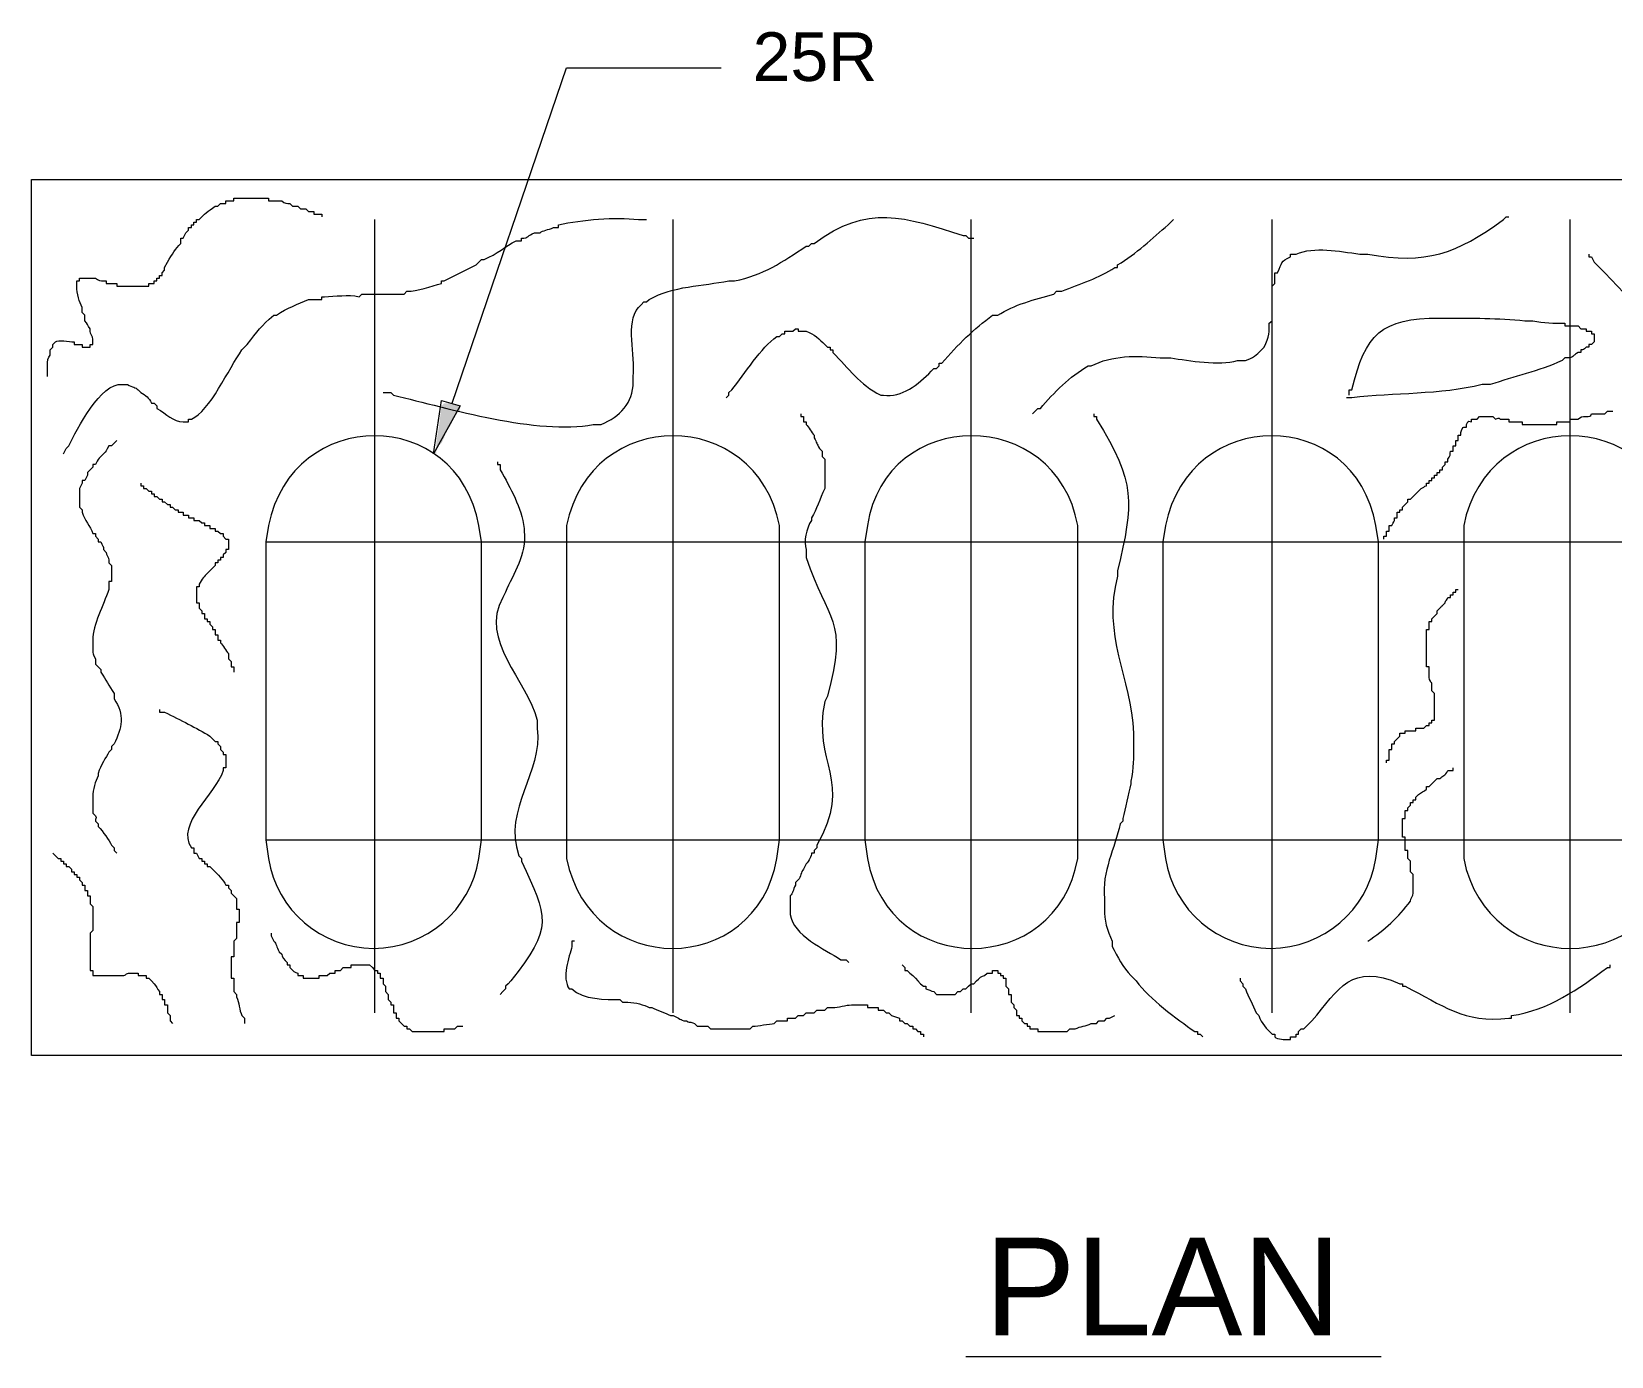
# Model space of a CAD drawing. Header units: millimetres. Extents: x -3009 to 55097, y -2803 to 5841.
# Drawn here: x 9544.9 to 9715.4, y 3227.8 to 3370.8 of the extents above; entities that cross this region are included whole.
import ezdxf

# ---------------------------------------------------------------- set-up
doc = ezdxf.new("R2010")
doc.units = ezdxf.units.MM
for name, color, linetype in [('PDF2_Geometry', 7, 'Continuous'), ('PDF2_Solid Fills', 7, 'Continuous'), ('PDF2_Text', 7, 'Continuous')]:
    doc.layers.add(name, color=color, linetype=linetype)
doc.styles.add('PDF F1', font='arial.ttf')

msp = doc.modelspace()

# ---------------------------------------------------------------- hatches: boundary and pattern name
at = {"layer": 'PDF2_Solid Fills', "transparency": 33554559}
h = msp.add_hatch(color=256, dxfattribs=at)
h.paths.add_polyline_path([(9590.58, 3329.53), (9591.16, 3329.81), (9591.16, 3330.46), (9590.3, 3330.68), (9589.43, 3330.68), (9589.15, 3330.39), (9588.86, 3328.09), (9588.57, 3326.37), (9588.57, 3325.5), (9588.86, 3326.08), (9589.15, 3326.37), (9589.43, 3326.94), (9589.72, 3327.8), (9590.01, 3328.09), (9590.3, 3328.67)])
h.paths.add_polyline_path([(9588.57, 3325.22), (9588.57, 3325.5), (9588.29, 3325.5)])

# ---------------------------------------------------------------- linework, layer by layer
at = {"layer": 'PDF2_Geometry', "lineweight": 13}
for points in [[(9590.3, 3330.68), (9602.65, 3366.88), (9619.32, 3366.88)], [(9564.72, 3351.94), (9565.01, 3351.94), (9565.3, 3352.23), (9565.58, 3352.23), (9565.87, 3352.23), (9565.87, 3352.52), (9566.16, 3352.52), (9566.45, 3352.52), (9566.73, 3352.52), (9566.73, 3352.8), (9567.02, 3352.8), (9567.31, 3352.8), (9567.6, 3352.8), (9567.88, 3352.8)], [(9568.75, 3352.8), (9569.03, 3352.8)], [(9569.89, 3352.8), (9570.18, 3352.8), (9570.47, 3352.8), (9570.47, 3352.52), (9570.76, 3352.52)], [(9571.62, 3352.52), (9571.91, 3352.52)], [(9572.77, 3352.23), (9573.06, 3351.94), (9573.34, 3351.94), (9573.63, 3351.94), (9573.92, 3351.65), (9574.21, 3351.65), (9574.49, 3351.65), (9574.78, 3351.37), (9575.07, 3351.37), (9575.35, 3351.37), (9575.35, 3351.08), (9575.64, 3351.08), (9575.93, 3351.08), (9576.22, 3351.08), (9576.22, 3350.79)], [(9560.99, 3347.92), (9560.99, 3348.49), (9561.27, 3348.49), (9561.56, 3349.07), (9561.85, 3349.35), (9561.85, 3349.64), (9562.14, 3349.64), (9562.14, 3349.93), (9562.42, 3349.93), (9562.42, 3350.22), (9562.71, 3350.22), (9562.71, 3350.5), (9563, 3350.5)], [(9581.96, 3264.87), (9581.96, 3315.73), (9581.96, 3350.5)], [(9601.22, 3349.64), (9601.5, 3349.64), (9601.79, 3349.64), (9601.79, 3349.93)], [(9610.41, 3350.5), (9611.27, 3350.5)], [(9614.15, 3264.87), (9614.15, 3315.73), (9614.15, 3350.5)], [(9646.33, 3264.87), (9646.33, 3315.73), (9646.33, 3350.5)], [(9667.59, 3349.93), (9668.17, 3350.5)], [(9678.8, 3264.87), (9678.8, 3315.73), (9678.8, 3350.5)], [(9703.8, 3350.5), (9704.09, 3350.79), (9704.37, 3350.79)], [(9710.98, 3264.87), (9710.98, 3315.73), (9710.98, 3350.5)], [(9597.19, 3348.2), (9597.77, 3348.2), (9597.77, 3348.49)], [(9599.2, 3349.07), (9599.49, 3349.07), (9599.78, 3349.07)], [(9628.51, 3347.63), (9628.8, 3347.63), (9629.09, 3347.92), (9629.38, 3347.92)], [(9645.47, 3348.78), (9645.76, 3348.78), (9646.04, 3348.49), (9646.62, 3348.49)], [(9589.15, 3343.61), (9589.15, 3343.89), (9589.43, 3343.89), (9592.88, 3345.62), (9593.17, 3345.91), (9593.46, 3346.19), (9593.74, 3346.19)], [(9680.81, 3346.48), (9680.81, 3346.77), (9681.1, 3346.77), (9681.39, 3346.77)], [(9688.28, 3346.77), (9688.57, 3346.77), (9688.86, 3346.77), (9689.15, 3346.77)], [(9713, 3346.77), (9713, 3346.48), (9713.28, 3346.48), (9713.57, 3345.91)], [(9556.96, 3343.32), (9557.25, 3343.32), (9557.54, 3343.32), (9557.54, 3343.61), (9557.83, 3343.61), (9558.11, 3343.61), (9558.11, 3343.89), (9558.4, 3343.89), (9558.4, 3344.18), (9558.69, 3344.18), (9558.69, 3344.47), (9558.98, 3344.47), (9558.98, 3344.76), (9559.26, 3345.04), (9559.26, 3345.33), (9559.55, 3345.91)], [(9661.85, 3345.33), (9662.13, 3345.33), (9662.13, 3345.62)], [(9678.51, 3339.3), (9678.8, 3339.58), (9678.8, 3340.45), (9678.8, 3340.73), (9678.8, 3341.6), (9678.8, 3341.88), (9678.8, 3342.46), (9678.8, 3342.75), (9678.8, 3343.32), (9679.09, 3343.61), (9679.09, 3343.89), (9679.09, 3344.18), (9679.09, 3344.47), (9679.09, 3344.76), (9679.38, 3344.76)], [(9549.78, 3343.32), (9549.78, 3343.61), (9549.78, 3343.89), (9550.07, 3343.89), (9550.07, 3344.18), (9550.35, 3344.18), (9551.22, 3344.18), (9551.5, 3344.18), (9551.79, 3344.18)], [(9552.65, 3343.89), (9552.94, 3343.89), (9552.94, 3343.61)], [(9554.09, 3343.61), (9554.09, 3343.32), (9554.38, 3343.32), (9554.67, 3343.32)], [(9555.81, 3343.32), (9556.1, 3343.32)], [(9584.55, 3342.46), (9584.84, 3342.46), (9585.12, 3342.46), (9585.41, 3342.75)], [(9620.18, 3343.89), (9620.47, 3343.89), (9620.76, 3343.89)], [(9655.24, 3342.46), (9655.53, 3342.75), (9655.81, 3342.75), (9656.1, 3342.75)], [(9550.64, 3339.58), (9550.64, 3339.87), (9550.64, 3340.16), (9550.35, 3340.45), (9550.35, 3341.02)], [(9574.78, 3341.88), (9575.07, 3341.88), (9575.35, 3341.88), (9575.64, 3341.88), (9575.93, 3341.88), (9576.22, 3341.88), (9576.22, 3342.17), (9576.5, 3342.17)], [(9580.24, 3342.17), (9580.53, 3342.46), (9580.81, 3342.46)], [(9610.41, 3341.02), (9610.7, 3341.31), (9610.99, 3341.6), (9611.27, 3341.6), (9611.56, 3341.88)], [(9571.04, 3340.16), (9571.33, 3340.16)], [(9648.63, 3340.16), (9648.92, 3340.16), (9649.2, 3340.16)], [(9696.9, 3339.87), (9697.48, 3339.87)], [(9706.1, 3339.58), (9706.39, 3339.58), (9706.67, 3339.58), (9706.96, 3339.58)], [(9710.41, 3339.3), (9710.41, 3339.01), (9710.7, 3339.01), (9710.98, 3339.01), (9711.27, 3339.01), (9711.56, 3339.01), (9711.85, 3339.01), (9712.13, 3338.72), (9712.42, 3338.72), (9712.71, 3338.72), (9712.71, 3338.44), (9713, 3338.44), (9713.28, 3338.44), (9713.28, 3338.15), (9713.57, 3338.15), (9713.57, 3337.86)], [(9549.49, 3337.29), (9549.49, 3337), (9549.78, 3337), (9550.07, 3337), (9550.35, 3337), (9550.35, 3336.71), (9550.64, 3336.71), (9550.93, 3336.71), (9551.22, 3336.71), (9551.22, 3337), (9551.5, 3337), (9551.5, 3337.29), (9551.5, 3337.57)], [(9551.22, 3338.44), (9551.22, 3338.72)], [(9625.35, 3337.86), (9625.64, 3337.86), (9625.93, 3338.15), (9626.22, 3338.15), (9626.22, 3338.44), (9626.5, 3338.44), (9626.79, 3338.44), (9627.08, 3338.44), (9627.36, 3338.72), (9627.65, 3338.72), (9627.65, 3338.44), (9628.23, 3338.44), (9628.51, 3338.44)], [(9713.57, 3337.57), (9713.57, 3337.29), (9713.28, 3337), (9713, 3337), (9713, 3336.71), (9712.71, 3336.71)], [(9546.91, 3335.85), (9546.91, 3336.42), (9547.19, 3336.71), (9547.19, 3337), (9547.48, 3337.29)], [(9567.6, 3336.42), (9568.17, 3337)], [(9630.53, 3337), (9630.81, 3336.71), (9631.1, 3336.71), (9631.1, 3336.42), (9631.39, 3336.42), (9631.39, 3336.14)], [(9677.65, 3336.42), (9677.94, 3336.71)], [(9712.13, 3336.42), (9712.13, 3336.14), (9711.85, 3336.14)], [(9546.62, 3333.55), (9546.62, 3334.12), (9546.62, 3334.7)], [(9642.02, 3334.12), (9642.31, 3334.41), (9642.59, 3334.41), (9642.88, 3334.7), (9642.88, 3334.99), (9643.17, 3334.99)], [(9658.97, 3334.7), (9659.26, 3334.7)], [(9666.73, 3335.56), (9667.02, 3335.56), (9667.31, 3335.56), (9667.88, 3335.56)], [(9675.06, 3335.27), (9675.35, 3335.27), (9675.64, 3335.27), (9675.93, 3335.27)], [(9710.98, 3335.56), (9710.7, 3335.56), (9710.41, 3335.56), (9710.12, 3335.27)], [(9554.67, 3332.69), (9554.95, 3332.69), (9555.24, 3332.69)], [(9609.84, 3332.98), (9609.84, 3333.26), (9609.84, 3333.55)], [(9702.36, 3332.69), (9702.08, 3332.69), (9701.79, 3332.69), (9701.5, 3332.69)], [(9556.39, 3332.11), (9556.68, 3331.83)], [(9582.83, 3331.83), (9583.11, 3331.83), (9583.69, 3331.83), (9583.97, 3331.54)], [(9619.89, 3331.25), (9620.18, 3331.54), (9620.18, 3331.83), (9620.47, 3332.11)], [(9636.56, 3331.54), (9636.85, 3331.54)], [(9687.42, 3331.25), (9686.85, 3331.25)], [(9687.13, 3331.54), (9687.13, 3331.83), (9687.13, 3332.11), (9687.42, 3332.11)], [(9557.83, 3330.68), (9558.11, 3330.68), (9558.4, 3330.39), (9558.4, 3330.1)], [(9627.94, 3329.53), (9627.94, 3329.24), (9628.23, 3329.24), (9628.23, 3328.95), (9628.23, 3328.67), (9628.51, 3328.67), (9628.51, 3328.38)], [(9652.94, 3329.53), (9653.23, 3329.81), (9653.51, 3330.1), (9653.8, 3330.1)], [(9659.55, 3329.53), (9659.55, 3329.24), (9659.84, 3329.24), (9659.84, 3328.95)], [(9700.35, 3328.67), (9700.35, 3328.95), (9700.64, 3328.95), (9700.93, 3328.95), (9701.21, 3329.24), (9701.5, 3329.24), (9702.08, 3329.24), (9702.65, 3329.24), (9702.94, 3328.95)], [(9712.42, 3329.24), (9712.71, 3329.24)], [(9713.28, 3329.53), (9713.57, 3329.53), (9713.86, 3329.53), (9714.14, 3329.53), (9714.43, 3329.53), (9714.72, 3329.53), (9715.01, 3329.81), (9715.29, 3329.81), (9715.58, 3329.81)], [(9561.27, 3328.67), (9561.56, 3328.67), (9561.85, 3328.67), (9561.85, 3328.95), (9562.14, 3328.95)], [(9605.53, 3328.38), (9605.81, 3328.38), (9606.39, 3328.38)], [(9698.05, 3325.5), (9698.34, 3325.5), (9698.34, 3325.79), (9698.34, 3326.08), (9698.63, 3326.08), (9698.63, 3326.37), (9698.63, 3326.65), (9698.91, 3326.65), (9698.91, 3326.94), (9698.91, 3327.23), (9699.2, 3327.23), (9699.2, 3327.52)], [(9699.49, 3328.09), (9699.78, 3328.09), (9699.78, 3328.38)], [(9703.51, 3328.95), (9703.8, 3328.95), (9704.09, 3328.95), (9704.37, 3328.95), (9704.37, 3328.67), (9704.66, 3328.67), (9704.95, 3328.67), (9705.24, 3328.67), (9705.52, 3328.67), (9705.81, 3328.67), (9705.81, 3328.38), (9706.39, 3328.38), (9706.96, 3328.38), (9707.25, 3328.38)], [(9708.11, 3328.38), (9708.97, 3328.38), (9709.55, 3328.38), (9709.55, 3328.67), (9709.83, 3328.67), (9710.41, 3328.67), (9710.7, 3328.67), (9710.98, 3328.67), (9710.98, 3328.95), (9711.27, 3328.95), (9711.56, 3328.95), (9711.85, 3328.95)], [(9548.34, 3325.22), (9548.63, 3325.79), (9548.92, 3326.08)], [(9554.09, 3326.65), (9553.52, 3326.08), (9553.23, 3326.08)], [(9629.38, 3327.23), (9629.38, 3326.94)], [(9629.95, 3325.79), (9630.24, 3325.5), (9630.24, 3325.22), (9630.24, 3324.93), (9630.53, 3324.64), (9630.53, 3324.35), (9630.53, 3324.07), (9630.53, 3323.78), (9630.53, 3323.49)], [(9551.79, 3324.07), (9551.5, 3324.07), (9551.5, 3323.78), (9551.22, 3323.49), (9550.93, 3323.21), (9550.93, 3322.92), (9550.64, 3322.34), (9550.35, 3322.34), (9550.35, 3322.06), (9550.07, 3321.48), (9550.07, 3321.19), (9550.07, 3320.91)], [(9552.65, 3325.22), (9552.37, 3324.93)], [(9595.18, 3324.35), (9595.18, 3324.07), (9595.47, 3324.07), (9595.47, 3323.78), (9595.47, 3323.49)], [(9695.47, 3321.77), (9695.47, 3322.06), (9695.75, 3322.06), (9695.75, 3322.34), (9696.04, 3322.34), (9696.04, 3322.63), (9696.33, 3322.63), (9696.33, 3322.92), (9696.62, 3322.92), (9696.62, 3323.21), (9696.9, 3323.21), (9696.9, 3323.49), (9697.19, 3323.49), (9697.19, 3323.78), (9697.48, 3324.07), (9697.48, 3324.35), (9697.77, 3324.35), (9697.77, 3324.64)], [(9630.53, 3322.34), (9630.53, 3322.06), (9630.53, 3321.77), (9630.53, 3321.48)], [(9556.68, 3322.06), (9556.68, 3321.77), (9556.96, 3321.77), (9556.96, 3321.48), (9557.25, 3321.48), (9557.54, 3321.19), (9557.83, 3321.19), (9557.83, 3320.91), (9558.11, 3320.91), (9558.11, 3320.62), (9558.4, 3320.62), (9558.69, 3320.33), (9558.98, 3320.33), (9558.98, 3320.04), (9559.26, 3320.04), (9559.55, 3319.76), (9559.84, 3319.76), (9559.84, 3319.47), (9560.12, 3319.47), (9560.41, 3319.18), (9560.7, 3319.18), (9560.7, 3318.9), (9560.99, 3318.9), (9561.27, 3318.9), (9561.27, 3318.61), (9561.56, 3318.61), (9561.85, 3318.61), (9561.85, 3318.32), (9562.14, 3318.32), (9562.42, 3318.32), (9562.42, 3318.03), (9562.71, 3318.03), (9563, 3318.03), (9563.29, 3317.75), (9563.57, 3317.75), (9563.57, 3317.46), (9563.86, 3317.46), (9564.15, 3317.46), (9564.15, 3317.17), (9564.44, 3317.17), (9564.72, 3317.17), (9564.72, 3316.88), (9565.01, 3316.88), (9565.3, 3316.6), (9565.58, 3316.6), (9565.58, 3316.31), (9565.87, 3316.02), (9566.16, 3316.02), (9566.16, 3315.73), (9566.16, 3315.45), (9566.16, 3315.16), (9566.16, 3314.87), (9565.87, 3314.87), (9565.87, 3314.58), (9565.58, 3314.3), (9565.58, 3314.01), (9565.3, 3314.01), (9565.3, 3313.72), (9565.01, 3313.72), (9565.01, 3313.44), (9564.72, 3313.44), (9564.72, 3313.15), (9564.44, 3312.86), (9564.15, 3312.57), (9563.86, 3312.29)], [(9692.02, 3318.03), (9692.02, 3318.32), (9692.31, 3318.32), (9692.31, 3318.61), (9692.31, 3318.9), (9692.59, 3318.9), (9692.59, 3319.18), (9692.88, 3319.18), (9692.88, 3319.47), (9693.17, 3319.76), (9693.46, 3320.04), (9693.46, 3320.33), (9693.74, 3320.33), (9694.03, 3320.62), (9694.32, 3320.91), (9694.6, 3321.19), (9694.89, 3321.48)], [(9550.07, 3320.33), (9550.07, 3319.76), (9550.07, 3319.47), (9550.35, 3319.18), (9550.35, 3318.9)], [(9598.06, 3317.17), (9598.06, 3316.88)], [(9602.65, 3317.46), (9602.65, 3315.73), (9602.65, 3283.55), (9602.65, 3281.54)], [(9625.35, 3281.54), (9625.64, 3283.55), (9625.64, 3315.73), (9625.64, 3317.46)], [(9629.09, 3318.32), (9629.09, 3318.03)], [(9635.12, 3317.46), (9634.84, 3315.73), (9634.84, 3283.55), (9635.12, 3281.54)], [(9657.82, 3281.54), (9657.82, 3283.55), (9657.82, 3315.73), (9657.82, 3317.46)], [(9690.87, 3316.02), (9690.87, 3316.31), (9691.16, 3316.31), (9691.16, 3316.6), (9691.16, 3316.88), (9691.44, 3316.88), (9691.44, 3317.17), (9691.44, 3317.46), (9691.73, 3317.46)], [(9699.49, 3317.46), (9699.49, 3315.73), (9699.49, 3283.55), (9699.49, 3281.54)], [(9551.5, 3316.6), (9551.79, 3316.6), (9551.79, 3316.31), (9552.08, 3316.02), (9552.08, 3315.73), (9552.37, 3315.73)], [(9570.18, 3315.73), (9780.24, 3315.73)], [(9552.65, 3314.87), (9552.94, 3314.58)], [(9553.23, 3313.72), (9553.23, 3313.44), (9553.52, 3313.15), (9553.52, 3312.86), (9553.52, 3312), (9553.52, 3311.42), (9553.23, 3311.42), (9553.23, 3311.14), (9553.23, 3310.85), (9553.23, 3310.56)], [(9628.51, 3314.87), (9628.51, 3314.58), (9628.51, 3314.3), (9628.51, 3314.01)], [(9662.13, 3312.57), (9662.13, 3312.29), (9662.13, 3312)], [(9563, 3311.14), (9563, 3310.85), (9562.71, 3310.85), (9562.71, 3310.56), (9562.71, 3310.27), (9562.71, 3309.99), (9562.71, 3309.41), (9562.71, 3309.13), (9563, 3309.13), (9563, 3308.84), (9563, 3308.55), (9563.29, 3308.26), (9563.29, 3307.98), (9563.57, 3307.98), (9563.57, 3307.69), (9563.57, 3307.4), (9563.86, 3307.4), (9563.86, 3307.11), (9564.15, 3307.11), (9564.15, 3306.83), (9564.44, 3306.54), (9564.44, 3306.25), (9564.72, 3306.25), (9564.72, 3305.96), (9564.72, 3305.68), (9565.01, 3305.68), (9565.01, 3305.39), (9565.01, 3305.1), (9565.3, 3305.1), (9565.3, 3304.82)], [(9596.04, 3310.27), (9595.76, 3309.7)], [(9697.77, 3309.7), (9698.05, 3309.7), (9698.05, 3309.99), (9698.34, 3309.99), (9698.34, 3310.27), (9698.63, 3310.27), (9698.63, 3310.56), (9698.91, 3310.56)], [(9695.47, 3305.39), (9695.47, 3305.68), (9695.47, 3305.96), (9695.47, 3306.25), (9695.75, 3306.25), (9695.75, 3306.54), (9695.75, 3306.83), (9695.75, 3307.11), (9696.04, 3307.11), (9696.04, 3307.4), (9696.33, 3307.69), (9696.62, 3307.98), (9696.62, 3308.26), (9696.9, 3308.55)], [(9697.19, 3308.84), (9697.48, 3309.13)], [(9551.5, 3305.1), (9551.5, 3304.82), (9551.5, 3304.24), (9551.5, 3303.95)], [(9566.16, 3303.67), (9566.16, 3303.38), (9566.16, 3303.09), (9566.45, 3302.8), (9566.45, 3302.52), (9566.45, 3302.23), (9566.73, 3302.23), (9566.73, 3301.94), (9566.73, 3301.65)], [(9695.47, 3303.95), (9695.47, 3304.82)], [(9551.79, 3303.09), (9551.79, 3302.8), (9551.79, 3302.52), (9552.08, 3302.23), (9552.37, 3301.94), (9552.37, 3301.65)], [(9695.47, 3302.8), (9695.47, 3303.09)], [(9695.75, 3301.94), (9695.75, 3302.23), (9695.47, 3302.23)], [(9695.75, 3301.08), (9695.75, 3301.37)], [(9696.33, 3299.07), (9696.33, 3299.36), (9696.04, 3299.64), (9696.04, 3299.93), (9696.04, 3300.22), (9696.04, 3300.5)], [(9553.8, 3299.36), (9553.8, 3298.78)], [(9630.81, 3299.07), (9630.53, 3298.49)], [(9692.59, 3294.76), (9692.59, 3295.05), (9692.88, 3295.05), (9693.17, 3295.05), (9693.17, 3295.33), (9693.46, 3295.33), (9693.74, 3295.33), (9694.03, 3295.33), (9694.32, 3295.33), (9694.32, 3295.62), (9694.6, 3295.62), (9694.89, 3295.62), (9695.18, 3295.62), (9695.47, 3295.91), (9695.75, 3295.91), (9695.75, 3296.19), (9696.04, 3296.19), (9696.04, 3296.48), (9696.33, 3296.48), (9696.33, 3296.77), (9696.33, 3297.06), (9696.33, 3297.63), (9696.33, 3297.92), (9696.33, 3298.49)], [(9558.69, 3297.63), (9558.69, 3297.34), (9558.98, 3297.34), (9559.26, 3297.34)], [(9599.49, 3296.48), (9599.49, 3296.19), (9599.49, 3295.91), (9599.49, 3295.62)], [(9663.86, 3295.05), (9663.86, 3294.76), (9663.86, 3293.61)], [(9553.8, 3293.9), (9553.52, 3293.61), (9553.52, 3293.32), (9553.23, 3293.03)], [(9564.15, 3294.76), (9564.44, 3294.47), (9564.72, 3294.18), (9565.01, 3294.18), (9565.01, 3293.9), (9565.3, 3293.61), (9565.3, 3293.32), (9565.58, 3293.03), (9565.58, 3292.75), (9565.87, 3292.75), (9565.87, 3292.46), (9565.87, 3291.6), (9565.87, 3291.31), (9565.58, 3291.31), (9565.58, 3291.02)], [(9691.16, 3291.88), (9691.16, 3292.17), (9691.44, 3292.17), (9691.44, 3292.46), (9691.44, 3292.75), (9691.44, 3293.03), (9691.44, 3293.32), (9691.73, 3293.32), (9691.73, 3293.61), (9691.73, 3293.9), (9692.02, 3293.9), (9692.02, 3294.18), (9692.31, 3294.47)], [(9552.08, 3290.73), (9552.08, 3290.45)], [(9663.57, 3289.87), (9663.57, 3289.59)], [(9696.62, 3290.16), (9696.9, 3290.16)], [(9697.77, 3291.02), (9698.05, 3291.02), (9698.34, 3291.02), (9698.34, 3291.31)], [(9551.5, 3288.15), (9551.5, 3287.86), (9551.5, 3287.57), (9551.5, 3287), (9551.5, 3286.71), (9551.5, 3286.42)], [(9692.88, 3284.7), (9692.88, 3285.56), (9692.88, 3285.85), (9693.17, 3285.85), (9693.17, 3286.14), (9693.17, 3286.42), (9693.17, 3286.71), (9693.46, 3286.71), (9693.46, 3287), (9693.74, 3287.29), (9693.74, 3287.57), (9694.03, 3287.57), (9694.03, 3287.86), (9694.32, 3287.86), (9694.32, 3288.15), (9694.6, 3288.44)], [(9695.47, 3289.01), (9695.47, 3289.3), (9695.75, 3289.3)], [(9551.79, 3285.56), (9552.08, 3285.28), (9552.08, 3284.99)], [(9662.71, 3285.85), (9662.71, 3285.56), (9662.42, 3285.28)], [(9553.52, 3282.98), (9553.8, 3282.69), (9553.8, 3282.4), (9554.09, 3282.11)], [(9570.18, 3283.55), (9780.24, 3283.55)], [(9629.66, 3282.98), (9629.66, 3282.69), (9629.38, 3282.4), (9629.38, 3282.11), (9629.09, 3282.11)], [(9694.03, 3278.95), (9694.03, 3279.53), (9694.03, 3279.82), (9693.74, 3280.1), (9693.74, 3280.39), (9693.74, 3280.68), (9693.74, 3280.97), (9693.74, 3281.25), (9693.46, 3281.54), (9693.46, 3281.83), (9693.46, 3282.11), (9693.46, 3282.4), (9693.17, 3282.4), (9693.17, 3282.69), (9693.17, 3282.98), (9693.17, 3283.26), (9693.17, 3283.84), (9692.88, 3283.84)], [(9547.19, 3282.11), (9547.77, 3281.54), (9548.06, 3281.54), (9548.06, 3281.25), (9548.34, 3281.25), (9548.34, 3280.97), (9548.63, 3280.97), (9548.63, 3280.68), (9548.92, 3280.68), (9549.21, 3280.39), (9549.21, 3280.1), (9549.49, 3280.1), (9549.49, 3279.82), (9549.78, 3279.82), (9549.78, 3279.53), (9550.07, 3279.53), (9550.07, 3279.24), (9550.35, 3278.95), (9550.35, 3278.67), (9550.64, 3278.67), (9550.64, 3278.38), (9550.64, 3278.09), (9550.93, 3278.09), (9550.93, 3277.8), (9550.93, 3277.52), (9551.22, 3277.52), (9551.22, 3277.23), (9551.22, 3276.94), (9551.22, 3276.65), (9551.5, 3276.37), (9551.5, 3275.79), (9551.5, 3274.64), (9551.5, 3274.36), (9551.5, 3273.78), (9551.22, 3273.49), (9551.22, 3272.92), (9551.22, 3272.34), (9551.22, 3272.06), (9551.22, 3271.77), (9551.22, 3271.48), (9551.22, 3270.33), (9551.22, 3270.05), (9551.22, 3269.76), (9551.22, 3269.47), (9551.5, 3269.47), (9551.5, 3269.18), (9551.5, 3268.9), (9551.79, 3268.9), (9552.08, 3268.9), (9552.37, 3268.9), (9552.94, 3268.9), (9553.52, 3268.9), (9553.8, 3268.9), (9554.38, 3268.9), (9554.67, 3268.9)], [(9562.14, 3282.69), (9562.42, 3282.69), (9562.42, 3282.4), (9562.42, 3282.11), (9562.71, 3282.11), (9563, 3281.54), (9563.29, 3281.54), (9563.29, 3281.25), (9563.57, 3281.25), (9563.57, 3280.97), (9563.86, 3280.97), (9563.86, 3280.68), (9564.15, 3280.68), (9564.44, 3280.39)], [(9597.48, 3281.83), (9597.77, 3281.54), (9597.77, 3281.25)], [(9628.51, 3280.97), (9628.23, 3280.39)], [(9565.87, 3278.67), (9566.16, 3278.67), (9566.16, 3278.38), (9566.45, 3278.09), (9566.45, 3277.8), (9567.02, 3277.23), (9567.02, 3276.94), (9567.02, 3276.65), (9567.02, 3276.37), (9567.02, 3276.08), (9567.31, 3276.08), (9567.31, 3274.64), (9567.02, 3274.64), (9567.02, 3274.07), (9567.02, 3273.78), (9567.02, 3273.49), (9567.02, 3273.21), (9567.02, 3272.92), (9566.73, 3272.63), (9566.73, 3272.34), (9566.73, 3272.06), (9566.73, 3271.77), (9566.73, 3271.48), (9566.73, 3270.91), (9566.45, 3270.91), (9566.45, 3270.33), (9566.45, 3270.05), (9566.45, 3269.76), (9566.45, 3269.47), (9566.45, 3268.61), (9566.73, 3268.61), (9566.73, 3268.32), (9566.73, 3268.03), (9566.73, 3267.75), (9566.73, 3267.46), (9566.73, 3267.17), (9567.02, 3266.88), (9567.02, 3266.6)], [(9627.65, 3279.24), (9627.36, 3278.95), (9627.36, 3278.67)], [(9694.03, 3277.8), (9694.03, 3278.09)], [(9626.79, 3277.52), (9626.79, 3277.23), (9626.79, 3276.94), (9626.79, 3276.65), (9626.79, 3276.37), (9626.79, 3275.51)], [(9660.7, 3277.23), (9660.7, 3276.37), (9660.7, 3276.08)], [(9570.76, 3273.49), (9570.76, 3273.21), (9571.04, 3272.63)], [(9571.62, 3271.48), (9571.91, 3271.2)], [(9603.51, 3272.63), (9603.23, 3272.63), (9603.23, 3272.34), (9603.23, 3272.06)], [(9661.56, 3272.63), (9661.56, 3272.34), (9661.56, 3272.06)], [(9572.48, 3270.33), (9572.48, 3270.05), (9572.77, 3270.05), (9572.77, 3269.76)], [(9573.63, 3269.18), (9573.63, 3268.9), (9573.92, 3268.9), (9574.21, 3268.9), (9574.21, 3268.61), (9574.49, 3268.61), (9575.64, 3268.61), (9575.93, 3268.61), (9575.93, 3268.9), (9576.22, 3268.9), (9576.5, 3268.9), (9576.79, 3268.9), (9577.08, 3269.18), (9577.37, 3269.18), (9577.65, 3269.18), (9577.65, 3269.47), (9577.94, 3269.47), (9578.23, 3269.47), (9578.52, 3269.76), (9578.8, 3269.76), (9579.09, 3269.76), (9579.38, 3269.76), (9579.38, 3270.05), (9579.66, 3270.05), (9579.95, 3270.05), (9580.24, 3270.05), (9581.1, 3270.05), (9581.39, 3270.05), (9581.68, 3269.76), (9581.96, 3269.47), (9582.25, 3269.47), (9582.25, 3269.18), (9582.54, 3269.18), (9582.54, 3268.9), (9582.54, 3268.61), (9582.83, 3268.61), (9582.83, 3268.32), (9582.83, 3268.03), (9583.11, 3267.75), (9583.11, 3267.46), (9583.11, 3267.17), (9583.4, 3266.88), (9583.4, 3266.6), (9583.4, 3266.31), (9583.69, 3266.02), (9583.69, 3265.74), (9583.97, 3265.74), (9583.97, 3265.45), (9583.97, 3265.16), (9583.97, 3264.87), (9584.26, 3264.87), (9584.26, 3264.59), (9584.26, 3264.3), (9584.55, 3264.3), (9584.55, 3264.01), (9584.84, 3263.72), (9585.12, 3263.44), (9585.41, 3263.44), (9585.41, 3263.15), (9585.7, 3263.15), (9585.99, 3262.86), (9586.27, 3262.86), (9586.56, 3262.86), (9588.29, 3262.86), (9588.57, 3262.86), (9588.86, 3262.86), (9589.15, 3262.86), (9589.43, 3262.86), (9589.43, 3263.15), (9589.72, 3263.15), (9590.01, 3263.15), (9590.3, 3263.15), (9590.58, 3263.15), (9590.87, 3263.44), (9591.16, 3263.44), (9591.45, 3263.44)], [(9632.25, 3270.62), (9632.54, 3270.62), (9632.82, 3270.62), (9633.11, 3270.33)], [(9638.86, 3270.05), (9639.15, 3269.76), (9639.15, 3269.47), (9639.43, 3269.47), (9639.72, 3269.18), (9640.01, 3268.9), (9640.3, 3268.61), (9640.58, 3268.32), (9640.87, 3268.03), (9641.16, 3267.75), (9641.44, 3267.75), (9641.44, 3267.46)], [(9647.77, 3268.9), (9648.05, 3269.18), (9648.34, 3269.18), (9648.63, 3269.18), (9648.63, 3269.47), (9649.2, 3269.47), (9649.2, 3269.18), (9649.49, 3269.18), (9649.49, 3268.9), (9649.78, 3268.9), (9649.78, 3268.61), (9650.07, 3268.61), (9650.07, 3268.32), (9650.07, 3268.03), (9650.07, 3267.75), (9650.35, 3267.46), (9650.35, 3267.17), (9650.35, 3266.88), (9650.64, 3266.88), (9650.64, 3266.6), (9650.64, 3266.31), (9650.64, 3266.02), (9650.93, 3265.74), (9650.93, 3265.45), (9651.21, 3265.16), (9651.21, 3264.87), (9651.21, 3264.59), (9651.5, 3264.59), (9651.5, 3264.3), (9651.79, 3264.3), (9651.79, 3264.01), (9652.08, 3263.72), (9652.36, 3263.72), (9652.36, 3263.44), (9652.65, 3263.44), (9652.65, 3263.15), (9652.94, 3263.15), (9653.23, 3263.15), (9653.51, 3263.15), (9653.51, 3262.86), (9653.8, 3262.86), (9654.09, 3262.86), (9654.38, 3262.86), (9655.81, 3262.86), (9656.39, 3262.86), (9656.67, 3262.86), (9656.96, 3263.15), (9657.25, 3263.15), (9657.54, 3263.15)], [(9715.01, 3269.76), (9715.29, 3269.76), (9715.29, 3270.05)], [(9555.53, 3269.18), (9556.39, 3269.18), (9556.39, 3268.9), (9556.68, 3268.9), (9556.96, 3268.9), (9557.25, 3268.9), (9557.25, 3268.61), (9557.54, 3268.61), (9557.83, 3268.32), (9558.11, 3268.03)], [(9596.04, 3267.75), (9596.04, 3267.46), (9595.76, 3267.17), (9595.47, 3266.88)], [(9596.62, 3268.32), (9596.33, 3268.03), (9596.04, 3267.75)], [(9642.31, 3267.17), (9642.59, 3266.88), (9642.88, 3266.88), (9643.46, 3266.88), (9643.74, 3266.88), (9644.32, 3266.88), (9644.61, 3266.88), (9644.89, 3267.17), (9645.18, 3267.17), (9645.47, 3267.46), (9645.76, 3267.46), (9646.04, 3267.75), (9646.33, 3268.03), (9646.62, 3268.03), (9646.9, 3268.32)], [(9663.57, 3268.9), (9663.86, 3268.61), (9664.15, 3268.32)], [(9675.35, 3268.61), (9675.35, 3268.32), (9675.64, 3268.03), (9675.64, 3267.75), (9675.93, 3267.46)], [(9692.59, 3268.03), (9692.88, 3268.03), (9692.88, 3267.75), (9693.17, 3267.75)], [(9558.69, 3267.17), (9558.69, 3266.88), (9558.98, 3266.88), (9558.98, 3266.6), (9558.98, 3266.31), (9559.26, 3266.31), (9559.26, 3266.02), (9559.26, 3265.74), (9559.55, 3265.74), (9559.55, 3265.45), (9559.55, 3265.16), (9559.55, 3264.87), (9559.84, 3264.59), (9559.84, 3264.3), (9559.84, 3264.01), (9560.12, 3263.72)], [(9602.94, 3267.46), (9603.23, 3267.46)], [(9608.4, 3266.31), (9608.69, 3266.02), (9608.97, 3266.02), (9609.26, 3266.02)], [(9567.6, 3264.59), (9567.88, 3264.3), (9567.88, 3264.01), (9567.88, 3263.72)], [(9611.56, 3265.45), (9611.85, 3265.45)], [(9613.86, 3264.59), (9614.15, 3264.59), (9614.72, 3264.3)], [(9625.07, 3263.72), (9625.35, 3264.01), (9625.64, 3264.01), (9625.93, 3264.01), (9626.22, 3264.01), (9626.5, 3264.01), (9626.5, 3264.3), (9626.79, 3264.3), (9627.08, 3264.3), (9627.36, 3264.3), (9627.65, 3264.59), (9627.94, 3264.59), (9628.23, 3264.59), (9628.51, 3264.87), (9628.8, 3264.87), (9629.09, 3264.87), (9629.38, 3264.87), (9629.66, 3265.16), (9629.95, 3265.16), (9630.24, 3265.16), (9630.53, 3265.16), (9630.81, 3265.45), (9631.1, 3265.45), (9631.39, 3265.45)], [(9633.4, 3265.74), (9633.69, 3265.74)], [(9634.55, 3265.74), (9634.84, 3265.74), (9635.12, 3265.74), (9635.12, 3265.45), (9635.41, 3265.45), (9635.7, 3265.45), (9635.99, 3265.45), (9636.27, 3265.45), (9636.27, 3265.16), (9636.56, 3265.16), (9636.85, 3265.16), (9637.13, 3264.87), (9637.42, 3264.87), (9637.71, 3264.59), (9638.57, 3264.3), (9638.57, 3264.01), (9638.86, 3264.01), (9639.15, 3263.72), (9639.43, 3263.72), (9639.72, 3263.44), (9640.01, 3263.44), (9640.01, 3263.15), (9640.3, 3263.15), (9640.58, 3262.86), (9640.87, 3262.86), (9640.87, 3262.57), (9641.16, 3262.57), (9641.16, 3262.29)], [(9659.26, 3263.72), (9659.55, 3263.72), (9659.84, 3263.72), (9660.12, 3264.01), (9660.41, 3264.01), (9660.7, 3264.01), (9660.98, 3264.3), (9661.27, 3264.3), (9661.85, 3264.59)], [(9677.08, 3264.87), (9677.36, 3264.59)], [(9704.37, 3264.3), (9704.66, 3264.3), (9704.66, 3264.59)], [(9615.3, 3264.01), (9615.58, 3264.01)], [(9616.45, 3263.72), (9616.73, 3263.44), (9617.02, 3263.44), (9617.31, 3263.44), (9617.59, 3263.44), (9617.88, 3263.44), (9618.17, 3263.15), (9618.46, 3263.15), (9618.74, 3263.15), (9619.32, 3263.15), (9619.61, 3263.15), (9620.18, 3263.15)], [(9622.48, 3263.15), (9622.77, 3263.44)], [(9670.47, 3262.86), (9670.75, 3262.86), (9670.75, 3262.57), (9671.04, 3262.57), (9671.33, 3262.29)], [(9678.8, 3262.57), (9679.09, 3262.57), (9679.09, 3262.29)], [(9680.52, 3262), (9680.81, 3262), (9680.81, 3262.29), (9681.1, 3262.29), (9681.39, 3262.29), (9681.39, 3262.57), (9681.67, 3262.57), (9681.67, 3262.86), (9681.96, 3263.15), (9682.25, 3263.15), (9683.11, 3264.01)], [(9645.76, 3227.81), (9690.58, 3227.81)]]:
    msp.add_lwpolyline(points, dxfattribs=at)
for points in [[(9544.9, 3354.81), (9780.24, 3354.81), (9780.24, 3260.28), (9544.9, 3260.28)], [(9591.16, 3330.39), (9588.29, 3325.22), (9589.15, 3330.96)]]:
    msp.add_lwpolyline(points, close=True, dxfattribs=at)
for points in [[(9570.47, 3317.46), (9570.18, 3315.73), (9570.18, 3283.55), (9570.47, 3281.54, 0.854431), (9593.17, 3281.54), (9593.46, 3283.55), (9593.46, 3315.73), (9593.17, 3317.46)], [(9667.31, 3317.46), (9667.02, 3315.73), (9667.02, 3283.55), (9667.31, 3281.54, 0.854431), (9690.01, 3281.54), (9690.29, 3283.55), (9690.29, 3315.73), (9690.01, 3317.46)]]:
    msp.add_lwpolyline(points, format="xyb", dxfattribs=at)
msp.add_arc((9680.29, 3286.68), 16.6, 302.2133, 324.0915, dxfattribs=at)
for points in [[(9563, 3350.5), (9563.57, 3351.08), (9563.86, 3351.37), (9564.72, 3351.94)], [(9567.88, 3352.8), (9568.17, 3352.8), (9568.46, 3352.8), (9568.75, 3352.8)], [(9569.03, 3352.8), (9569.61, 3352.8), (9569.32, 3352.8), (9569.89, 3352.8)], [(9570.76, 3352.52), (9571.04, 3352.52), (9571.33, 3352.52), (9571.62, 3352.52)], [(9571.91, 3352.52), (9572.19, 3352.23), (9572.48, 3352.23), (9572.77, 3352.23)], [(9629.38, 3347.92), (9635.12, 3352.23), (9639.15, 3350.79), (9645.47, 3348.78)], [(9599.78, 3349.07), (9600.07, 3349.35), (9600.64, 3349.35), (9601.22, 3349.64)], [(9601.79, 3349.93), (9604.38, 3350.5), (9607.83, 3350.79), (9610.41, 3350.5)], [(9662.13, 3345.62), (9664.15, 3346.77), (9665.87, 3348.49), (9667.59, 3349.93)], [(9689.15, 3346.77), (9695.47, 3345.62), (9698.63, 3346.77), (9703.8, 3350.5)], [(9559.55, 3345.91), (9560.12, 3346.77), (9560.41, 3347.34), (9560.99, 3347.92)], [(9593.74, 3346.19), (9595.18, 3346.77), (9596.04, 3347.63), (9597.19, 3348.2)], [(9597.77, 3348.49), (9598.63, 3348.49), (9598.34, 3348.78), (9599.2, 3349.07)], [(9620.76, 3343.89), (9623.92, 3344.47), (9625.93, 3345.91), (9628.51, 3347.63)], [(9679.38, 3344.76), (9679.95, 3345.91), (9679.66, 3345.91), (9680.81, 3346.48)], [(9681.39, 3346.77), (9683.4, 3347.63), (9685.98, 3347.06), (9688.28, 3346.77)], [(9656.1, 3342.75), (9658.11, 3343.61), (9660.12, 3344.18), (9661.85, 3345.33)], [(9713.57, 3345.91), (9715.29, 3344.18), (9717.31, 3342.17), (9718.74, 3340.16)], [(9550.35, 3341.02), (9550.07, 3341.6), (9549.78, 3342.46), (9549.78, 3343.32)], [(9551.79, 3344.18), (9552.08, 3343.89), (9552.37, 3343.89), (9552.65, 3343.89)], [(9552.94, 3343.61), (9553.23, 3343.61), (9553.8, 3343.61), (9554.09, 3343.61)], [(9554.67, 3343.32), (9555.24, 3343.32), (9555.53, 3343.32), (9555.81, 3343.32)], [(9556.1, 3343.32), (9556.96, 3343.32), (9556.39, 3343.32), (9556.96, 3343.32)], [(9585.41, 3342.75), (9586.56, 3342.75), (9588, 3343.32), (9589.15, 3343.61)], [(9611.56, 3341.88), (9614.15, 3343.32), (9617.31, 3343.32), (9620.18, 3343.89)], [(9571.33, 3340.16), (9572.48, 3341.02), (9573.63, 3341.31), (9574.78, 3341.88)], [(9576.5, 3342.17), (9577.65, 3342.17), (9579.09, 3342.46), (9580.24, 3342.17)], [(9580.81, 3342.46), (9582.25, 3342.46), (9583.11, 3342.46), (9584.55, 3342.46)], [(9609.84, 3333.55), (9610.12, 3335.85), (9608.97, 3339.3), (9610.41, 3341.02)], [(9649.2, 3340.16), (9650.93, 3341.31), (9653.23, 3341.88), (9655.24, 3342.46)], [(9551.22, 3338.72), (9550.93, 3339.01), (9550.93, 3339.3), (9550.64, 3339.58)], [(9568.17, 3337), (9569.32, 3338.44), (9569.61, 3339.01), (9571.04, 3340.16)], [(9643.17, 3334.99), (9644.89, 3337), (9646.62, 3338.72), (9648.63, 3340.16)], [(9677.94, 3336.71), (9678.51, 3337.86), (9678.51, 3338.44), (9678.51, 3339.3)], [(9687.42, 3332.11), (9688.86, 3338.15), (9690.58, 3339.87), (9696.9, 3339.87)], [(9697.48, 3339.87), (9700.35, 3339.87), (9703.23, 3339.87), (9706.1, 3339.58)], [(9706.96, 3339.58), (9708.11, 3339.3), (9709.26, 3339.3), (9710.41, 3339.3)], [(9547.48, 3337.29), (9547.77, 3337.57), (9548.92, 3337.29), (9549.49, 3337.29)], [(9551.5, 3337.57), (9551.5, 3337.86), (9551.22, 3338.15), (9551.22, 3338.44)], [(9620.47, 3332.11), (9621.91, 3333.84), (9623.63, 3336.71), (9625.35, 3337.86)], [(9628.51, 3338.44), (9629.38, 3338.15), (9629.95, 3337.57), (9630.53, 3337)], [(9713.57, 3337.86), (9713.57, 3337.86), (9713.57, 3337.57), (9713.57, 3337.57)], [(9546.62, 3334.7), (9546.62, 3335.27), (9546.62, 3335.56), (9546.91, 3335.85)], [(9562.14, 3328.95), (9564.15, 3329.81), (9566.16, 3334.41), (9567.6, 3336.42)], [(9631.39, 3336.14), (9633.11, 3334.41), (9634.26, 3332.69), (9636.56, 3331.54)], [(9659.26, 3334.7), (9661.56, 3335.85), (9664.15, 3335.85), (9666.73, 3335.56)], [(9675.93, 3335.27), (9676.79, 3335.56), (9677.08, 3335.85), (9677.65, 3336.42)], [(9711.85, 3336.14), (9711.27, 3335.85), (9711.56, 3335.85), (9710.98, 3335.56)], [(9712.71, 3336.71), (9712.42, 3336.42), (9712.42, 3336.42), (9712.13, 3336.42)], [(9636.85, 3331.54), (9638.86, 3331.25), (9640.58, 3332.69), (9642.02, 3334.12)], [(9653.8, 3330.1), (9655.24, 3331.83), (9656.96, 3333.55), (9658.97, 3334.7)], [(9667.88, 3335.56), (9669.89, 3335.27), (9673.05, 3334.7), (9675.06, 3335.27)], [(9710.12, 3335.27), (9707.54, 3334.12), (9704.95, 3333.55), (9702.36, 3332.69)], [(9548.92, 3326.08), (9549.78, 3327.8), (9552.37, 3332.98), (9554.67, 3332.69)], [(9555.24, 3332.69), (9555.81, 3332.4), (9556.1, 3332.4), (9556.39, 3332.11)], [(9606.39, 3328.38), (9608.4, 3329.24), (9609.84, 3330.68), (9609.84, 3332.98)], [(9701.5, 3332.69), (9696.9, 3331.54), (9692.02, 3331.83), (9687.42, 3331.25)], [(9556.68, 3331.83), (9557.25, 3331.54), (9557.54, 3331.25), (9557.83, 3330.68)], [(9583.97, 3331.54), (9590.01, 3330.1), (9599.49, 3327.23), (9605.53, 3328.38)], [(9558.4, 3330.1), (9559.55, 3329.53), (9560.12, 3328.67), (9561.27, 3328.67)], [(9593.17, 3317.46), (9590.87, 3330.39), (9573.06, 3330.39), (9570.47, 3317.46)], [(9625.64, 3317.46), (9623.05, 3330.39), (9605.24, 3330.39), (9602.65, 3317.46)], [(9657.82, 3317.46), (9655.53, 3330.39), (9637.13, 3330.39), (9635.12, 3317.46)], [(9690.01, 3317.46), (9687.71, 3330.39), (9669.89, 3330.39), (9667.31, 3317.46)], [(9722.48, 3317.46), (9719.89, 3330.39), (9702.08, 3330.39), (9699.49, 3317.46)], [(9702.94, 3328.95), (9703.51, 3329.24), (9703.23, 3328.95), (9703.51, 3328.95)], [(9711.85, 3328.95), (9711.85, 3328.95), (9712.13, 3329.24), (9712.42, 3329.24)], [(9712.71, 3329.24), (9713, 3329.24), (9713.28, 3329.24), (9713.28, 3329.53)], [(9628.51, 3328.38), (9628.8, 3328.09), (9629.09, 3327.52), (9629.38, 3327.23)], [(9659.84, 3328.95), (9664.15, 3322.06), (9663.86, 3320.04), (9662.13, 3312.57)], [(9699.2, 3327.52), (9699.2, 3327.8), (9699.49, 3328.09), (9699.49, 3328.09)], [(9699.78, 3328.38), (9700.06, 3328.95), (9700.06, 3328.67), (9700.35, 3328.67)], [(9707.25, 3328.38), (9707.54, 3328.38), (9707.82, 3328.38), (9708.11, 3328.38)], [(9553.23, 3326.08), (9552.94, 3325.5), (9552.94, 3325.5), (9552.65, 3325.22)], [(9629.38, 3326.94), (9629.66, 3326.37), (9629.66, 3326.37), (9629.95, 3325.79)], [(9552.37, 3324.93), (9552.08, 3324.64), (9552.08, 3324.64), (9551.79, 3324.07)], [(9697.77, 3324.64), (9698.05, 3324.93), (9698.05, 3325.22), (9698.05, 3325.5)], [(9595.47, 3323.49), (9596.62, 3321.48), (9597.77, 3319.47), (9598.06, 3317.17)], [(9630.53, 3323.49), (9630.53, 3322.92), (9630.53, 3322.92), (9630.53, 3322.34)], [(9550.07, 3320.91), (9550.07, 3320.62), (9550.07, 3320.62), (9550.07, 3320.33)], [(9630.53, 3321.48), (9629.95, 3320.33), (9629.66, 3319.18), (9629.09, 3318.32)], [(9694.89, 3321.48), (9695.18, 3321.48), (9695.18, 3321.77), (9695.47, 3321.77)], [(9550.35, 3318.9), (9550.64, 3318.03), (9551.22, 3317.46), (9551.5, 3316.6)], [(9629.09, 3318.03), (9628.51, 3317.17), (9628.23, 3315.73), (9628.51, 3314.87)], [(9691.73, 3317.46), (9692.02, 3318.03), (9691.73, 3317.46), (9692.02, 3318.03)], [(9552.37, 3315.73), (9552.65, 3314.87), (9552.65, 3315.45), (9552.65, 3314.87)], [(9598.06, 3316.88), (9598.34, 3314.3), (9596.91, 3312.29), (9596.04, 3310.27)], [(9552.94, 3314.58), (9552.94, 3314.3), (9553.23, 3314.01), (9553.23, 3313.72)], [(9628.51, 3314.01), (9630.81, 3307.11), (9633.11, 3307.4), (9630.81, 3299.07)], [(9563.86, 3312.29), (9563.57, 3312), (9563.29, 3311.71), (9563, 3311.14)], [(9662.13, 3312), (9660.41, 3305.68), (9663.57, 3301.08), (9663.86, 3295.05)], [(9553.23, 3310.56), (9552.65, 3308.84), (9551.5, 3306.83), (9551.5, 3305.1)], [(9595.76, 3309.7), (9593.17, 3305.1), (9598.34, 3300.79), (9599.49, 3296.48)], [(9696.9, 3308.55), (9697.19, 3308.84), (9696.9, 3308.55), (9697.19, 3308.84)], [(9697.48, 3309.13), (9697.48, 3309.41), (9697.77, 3309.41), (9697.77, 3309.7)], [(9695.47, 3304.82), (9695.47, 3304.82), (9695.47, 3305.1), (9695.47, 3305.39)], [(9551.5, 3303.95), (9551.5, 3303.67), (9551.5, 3303.67), (9551.79, 3303.09)], [(9565.3, 3304.82), (9565.58, 3304.53), (9565.87, 3303.95), (9566.16, 3303.67)], [(9695.47, 3303.09), (9695.47, 3303.67), (9695.47, 3303.38), (9695.47, 3303.95)], [(9695.47, 3302.23), (9695.47, 3302.8), (9695.47, 3302.52), (9695.47, 3302.8)], [(9695.75, 3301.37), (9695.75, 3301.65), (9695.75, 3301.37), (9695.75, 3301.94)], [(9552.37, 3301.65), (9552.94, 3300.79), (9553.23, 3300.22), (9553.8, 3299.36)], [(9696.04, 3300.5), (9696.04, 3300.5), (9695.75, 3300.79), (9695.75, 3301.08)], [(9553.8, 3298.78), (9554.95, 3297.06), (9554.67, 3295.62), (9553.8, 3293.9)], [(9630.53, 3298.49), (9629.09, 3291.88), (9633.69, 3289.87), (9629.66, 3282.98)], [(9696.33, 3298.49), (9696.33, 3298.78), (9696.33, 3298.49), (9696.33, 3299.07)], [(9559.26, 3297.34), (9560.99, 3296.48), (9562.71, 3295.62), (9564.15, 3294.76)], [(9599.49, 3295.62), (9600.07, 3290.73), (9595.76, 3287), (9597.48, 3281.83)], [(9663.86, 3293.61), (9663.86, 3292.46), (9663.86, 3291.31), (9663.57, 3289.87)], [(9692.31, 3294.47), (9692.31, 3294.47), (9692.59, 3294.76), (9692.59, 3294.76)], [(9553.23, 3293.03), (9552.94, 3292.46), (9552.37, 3291.6), (9552.08, 3290.73)], [(9552.08, 3290.45), (9551.79, 3289.87), (9551.5, 3289.01), (9551.5, 3288.15)], [(9565.58, 3291.02), (9564.72, 3288.44), (9560.41, 3285.28), (9562.14, 3282.69)], [(9695.75, 3289.3), (9696.04, 3289.59), (9696.33, 3289.87), (9696.62, 3290.16)], [(9696.9, 3290.16), (9697.19, 3290.45), (9697.48, 3290.45), (9697.77, 3291.02)], [(9663.57, 3289.59), (9663.28, 3288.44), (9663, 3287), (9662.71, 3285.85)], [(9694.6, 3288.44), (9694.89, 3288.72), (9695.18, 3288.72), (9695.47, 3289.01)], [(9551.5, 3286.42), (9552.08, 3285.85), (9551.79, 3286.14), (9551.79, 3285.56)], [(9552.08, 3284.99), (9552.65, 3284.41), (9553.23, 3283.55), (9553.52, 3282.98)], [(9662.42, 3285.28), (9661.85, 3282.69), (9660.41, 3280.1), (9660.7, 3277.23)], [(9692.88, 3283.84), (9692.88, 3284.13), (9692.88, 3284.13), (9692.88, 3284.7)], [(9597.77, 3281.25), (9600.64, 3275.22), (9601.22, 3274.07), (9596.62, 3268.32)], [(9602.65, 3281.54), (9605.24, 3268.61), (9623.05, 3268.61), (9625.35, 3281.54)], [(9629.09, 3282.11), (9629.09, 3281.83), (9628.8, 3281.25), (9628.51, 3280.97)], [(9635.12, 3281.54), (9637.42, 3268.61), (9655.53, 3268.61), (9657.82, 3281.54)], [(9699.49, 3281.54), (9702.08, 3268.61), (9719.89, 3268.61), (9722.48, 3281.54)], [(9564.44, 3280.39), (9565.01, 3279.82), (9565.58, 3279.24), (9565.87, 3278.67)], [(9628.23, 3280.39), (9627.94, 3280.1), (9627.94, 3279.53), (9627.65, 3279.24)], [(9627.36, 3278.67), (9627.08, 3278.09), (9627.08, 3277.8), (9626.79, 3277.52)], [(9694.03, 3278.09), (9694.03, 3278.38), (9694.03, 3278.67), (9694.03, 3278.95)], [(9693.74, 3276.94), (9693.74, 3277.23), (9694.03, 3277.52), (9694.03, 3277.8)], [(9626.79, 3275.51), (9627.08, 3273.21), (9630.53, 3271.77), (9632.25, 3270.62)], [(9660.7, 3276.08), (9660.7, 3274.93), (9660.98, 3273.78), (9661.56, 3272.63)], [(9571.04, 3272.63), (9571.33, 3272.34), (9571.33, 3272.06), (9571.62, 3271.48)], [(9571.91, 3271.2), (9571.91, 3270.91), (9572.19, 3270.62), (9572.48, 3270.33)], [(9603.23, 3272.06), (9602.94, 3270.91), (9602.08, 3268.61), (9602.94, 3267.46)], [(9661.56, 3272.06), (9662.13, 3270.91), (9662.71, 3269.76), (9663.57, 3268.9)], [(9572.77, 3269.76), (9573.06, 3269.47), (9573.34, 3269.18), (9573.63, 3269.18)], [(9683.11, 3264.01), (9685.98, 3267.46), (9687.42, 3270.33), (9692.59, 3268.03)], [(9704.66, 3264.59), (9708.68, 3265.16), (9711.85, 3267.46), (9715.01, 3269.76)], [(9554.67, 3268.9), (9555.24, 3268.9), (9554.95, 3269.18), (9555.53, 3269.18)], [(9558.11, 3268.03), (9558.4, 3267.75), (9558.4, 3267.46), (9558.69, 3267.17)], [(9646.9, 3268.32), (9647.19, 3268.61), (9647.48, 3268.9), (9647.77, 3268.9)], [(9664.15, 3268.32), (9665.58, 3266.31), (9668.46, 3264.3), (9670.47, 3262.86)], [(9693.17, 3267.75), (9697.19, 3265.74), (9699.49, 3263.72), (9704.37, 3264.3)], [(9567.02, 3266.6), (9567.31, 3266.02), (9567.31, 3265.16), (9567.6, 3264.59)], [(9603.23, 3267.46), (9604.38, 3266.31), (9606.96, 3266.31), (9608.4, 3266.31)], [(9609.26, 3266.02), (9610.12, 3266.02), (9610.99, 3265.74), (9611.56, 3265.45)], [(9641.44, 3267.46), (9641.73, 3267.46), (9642.02, 3267.17), (9642.31, 3267.17)], [(9675.93, 3267.46), (9676.21, 3266.6), (9676.79, 3265.74), (9677.08, 3264.87)], [(9611.85, 3265.45), (9612.42, 3265.16), (9613.28, 3264.87), (9613.86, 3264.59)], [(9614.72, 3264.3), (9615.3, 3264.01), (9614.72, 3264.3), (9615.3, 3264.01)], [(9631.39, 3265.45), (9631.96, 3265.45), (9632.82, 3265.74), (9633.4, 3265.74)], [(9633.69, 3265.74), (9633.97, 3265.74), (9634.26, 3265.74), (9634.55, 3265.74)], [(9677.36, 3264.59), (9677.65, 3263.72), (9678.23, 3263.15), (9678.8, 3262.57)], [(9615.58, 3264.01), (9616.16, 3263.72), (9615.87, 3264.01), (9616.45, 3263.72)], [(9620.18, 3263.15), (9621.04, 3263.15), (9621.62, 3263.15), (9622.48, 3263.15)], [(9622.77, 3263.44), (9623.34, 3263.44), (9624.49, 3263.72), (9625.07, 3263.72)], [(9657.54, 3263.15), (9658.11, 3263.44), (9658.69, 3263.44), (9659.26, 3263.72)], [(9679.09, 3262.29), (9679.38, 3262), (9680.24, 3262), (9680.52, 3262)]]:
    msp.add_open_spline(points, degree=3, dxfattribs=at)

# ---------------------------------------------------------------- texts
at = {"layer": 'PDF2_Text', "attachment_point": 4, "style": 'PDF F1'}
for s, insert, char_height in [('25R', (9622.73, 3368.04), 5.251), ('PLAN', (9647.76, 3235.34), 10.548)]:
    msp.add_mtext(s, dxfattribs=dict(at, insert=insert, char_height=char_height))

doc.saveas('drawing.dxf')
